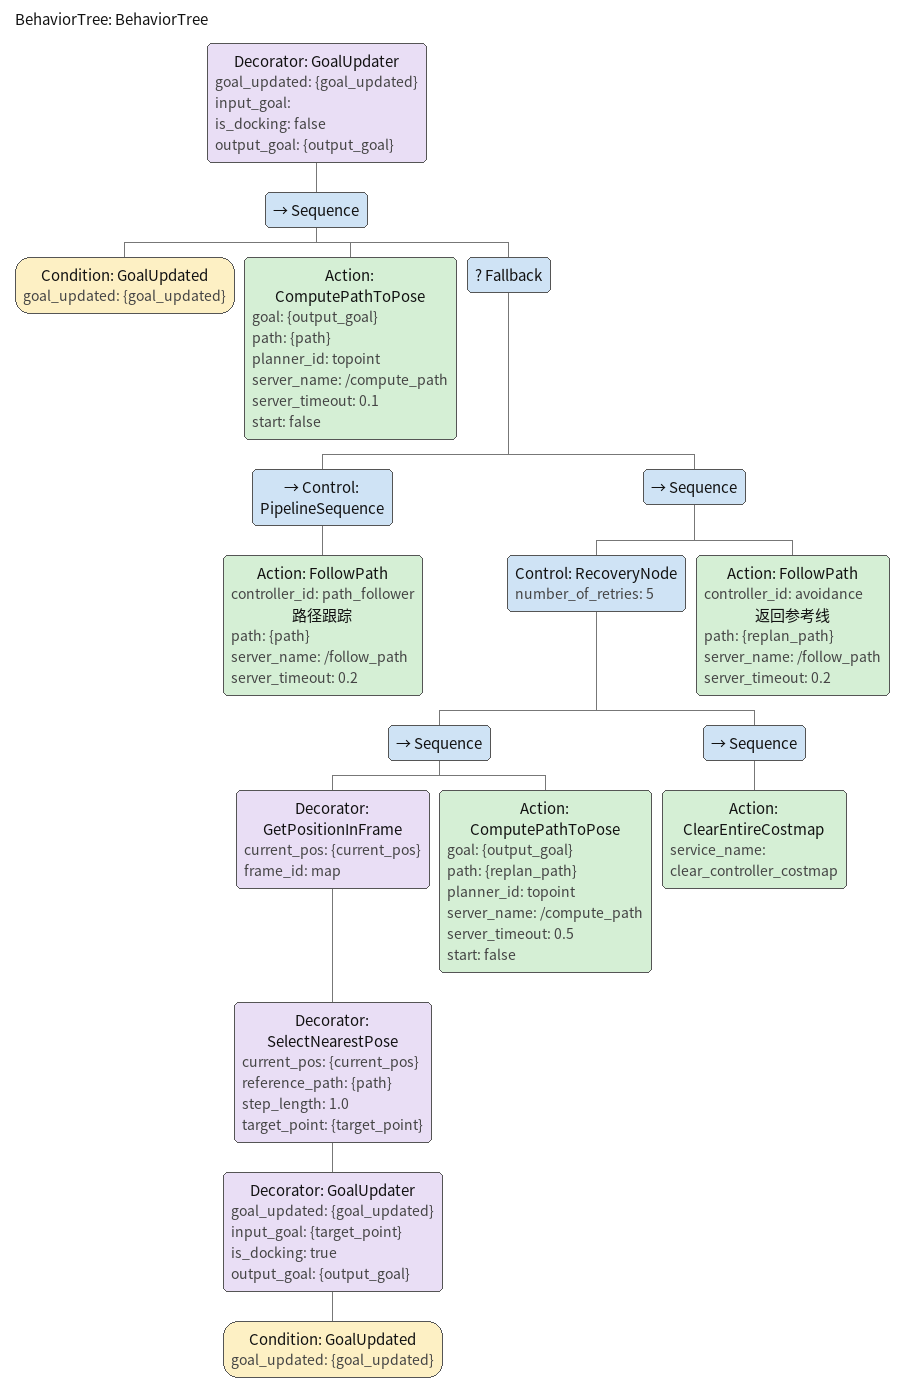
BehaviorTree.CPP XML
<?xml version="1.0"?>
<root main_tree_to_execute="BehaviorTree">
    <BehaviorTree ID="BehaviorTree">
        <Decorator ID="GoalUpdater" goal_updated="{goal_updated}" input_goal="" is_docking="false" output_goal="{output_goal}">
            <Sequence>
                <Condition ID="GoalUpdated" goal_updated="{goal_updated}"/>
                <Action ID="ComputePathToPose" goal="{output_goal}" path="{path}" planner_id="topoint" server_name="/compute_path" server_timeout="0.1" start="false"/>
                <Fallback>
                    <Control ID="PipelineSequence">
                        <Action ID="FollowPath" controller_id="path_follower" name="路径跟踪" path="{path}" server_name="/follow_path" server_timeout="0.2"/>
                    </Control>
                    <Sequence>
                        <Control ID="RecoveryNode" number_of_retries="5">
                            <Sequence>
                                <Decorator ID="GetPositionInFrame" current_pos="{current_pos}" frame_id="map">
                                    <Decorator ID="SelectNearestPose" current_pos="{current_pos}" reference_path="{path}" step_length="1.0" target_point="{target_point}">
                                        <Decorator ID="GoalUpdater" goal_updated="{goal_updated}" input_goal="{target_point}" is_docking="true" output_goal="{output_goal}">
                                            <Condition ID="GoalUpdated" goal_updated="{goal_updated}"/>
                                        </Decorator>
                                    </Decorator>
                                </Decorator>
                                <Action ID="ComputePathToPose" goal="{output_goal}" path="{replan_path}" planner_id="topoint" server_name="/compute_path" server_timeout="0.5" start="false"/>
                            </Sequence>
                            <Sequence>
                                <Action ID="ClearEntireCostmap" service_name="clear_controller_costmap"/>
                            </Sequence>
                        </Control>
                        <Action ID="FollowPath" controller_id="avoidance" name="返回参考线" path="{replan_path}" server_name="/follow_path" server_timeout="0.2"/>
                    </Sequence>
                </Fallback>
            </Sequence>
        </Decorator>
    </BehaviorTree>
</root>
